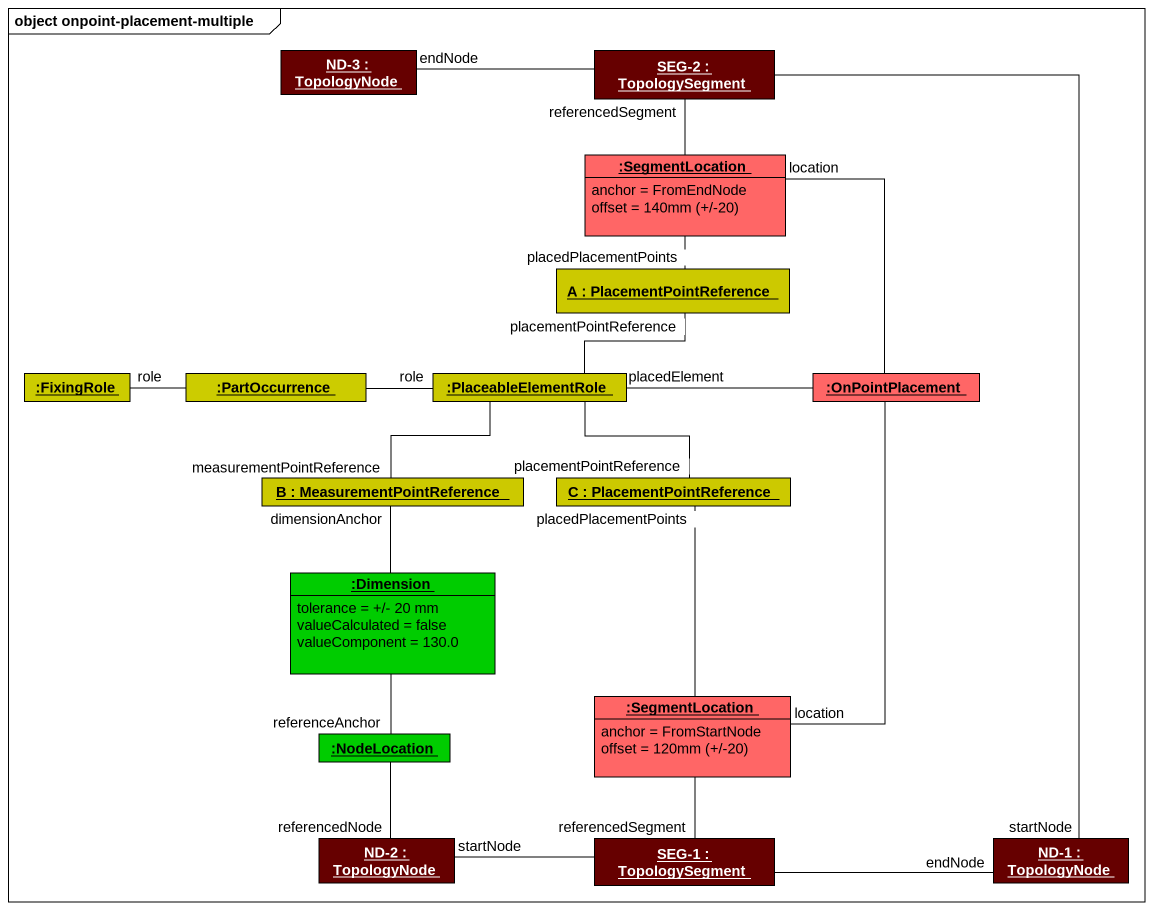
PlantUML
@startuml
mainframe object onpoint-placement-multiple
hide circle
hide empty members
object "ND-3 : TopologyNode" as ND_3 #660000
object "SEG-2 : TopologySegment" as SEG_2 #660000
object ":SegmentLocation" as SegmentLocation #FF6666 {
  anchor = FromEndNode
  offset = 140mm (+/-20)
}
object "A : PlacementPointReference" as A #CCC900
object ":FixingRole" as FixingRole #CCCC00
object ":PartOccurrence" as PartOccurrence #CCCC00
object ":PlaceableElementRole" as PlaceableElementRole #CCC900
object ":OnPointPlacement" as OnPointPlacement #FF6666
object "B : MeasurementPointReference" as B #CCC900
object "C : PlacementPointReference" as C #CCC900
object ":Dimension" as Dimension #00CC00 {
  tolerance = +/- 20 mm
  valueCalculated = false
  valueComponent = 130.0
}
object ":NodeLocation" as NodeLocation #00CC00
object ":SegmentLocation" as SegmentLocation_2 #FF6666 {
  anchor = FromStartNode
  offset = 120mm (+/-20)
}
object "ND-2 : TopologyNode" as ND_2 #660000
object "SEG-1 : TopologySegment" as SEG_1 #660000
object "ND-1 : TopologyNode" as ND_1 #660000
SEG_2 -left- ND_3 : endNode
SEG_2 -- ND_1 : startNode
SegmentLocation -up- SEG_2 : referencedSegment
A -up- SegmentLocation : placedPlacementPoints
PartOccurrence -left- FixingRole : role
PartOccurrence -right- PlaceableElementRole : role
PlaceableElementRole -up- A : placementPointReference
PlaceableElementRole -- B : measurementPointReference
PlaceableElementRole -- C : placementPointReference
OnPointPlacement -up- SegmentLocation : location
OnPointPlacement -left- PlaceableElementRole : placedElement
OnPointPlacement -- SegmentLocation_2 : location
C -- SegmentLocation_2 : placedPlacementPoints
Dimension -up- B : dimensionAnchor
Dimension -- NodeLocation : referenceAnchor
SegmentLocation_2 -- SEG_1 : referencedSegment
ND_2 -up- NodeLocation : referencedNode
SEG_1 -left- ND_2 : startNode
SEG_1 -right- ND_1 : endNode
@enduml
